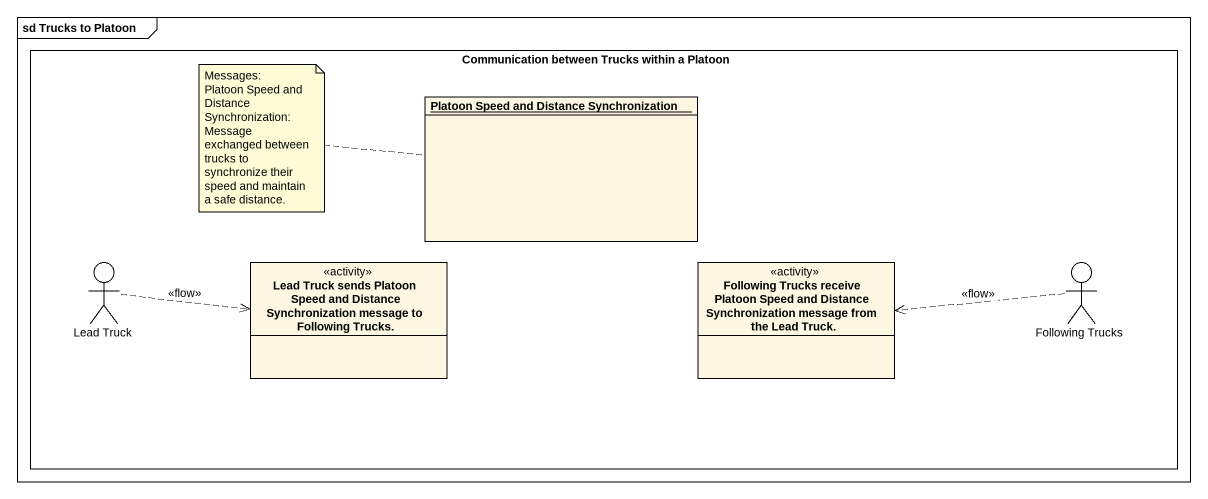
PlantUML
@startuml
mainframe sd Trucks to Platoon
allowmixing
hide circle
hide empty members
rectangle "Communication between Trucks within a Platoon" as Communication_between {
  object "Platoon Speed and Distance Synchronization" as Platoon_Speed_and_Distance
  actor "Lead Truck" as Lead_Truck
  class "Lead Truck sends Platoon Speed and Distance Synchronization message to Following Trucks." as Lead_Truck_sends_Platoon <<activity>>
  class "Following Trucks receive Platoon Speed and Distance Synchronization message from the Lead Truck." as Following_Trucks_receive <<activity>>
  actor "Following Trucks" as Following_Trucks
}
Lead_Truck .right.> Lead_Truck_sends_Platoon : <<flow>>
Following_Trucks .left.> Following_Trucks_receive : <<flow>>
note left of Platoon_Speed_and_Distance
  Messages:
  Platoon Speed and Distance Synchronization: Message exchanged between trucks to synchronize their speed and maintain a safe distance.
end note
@enduml
